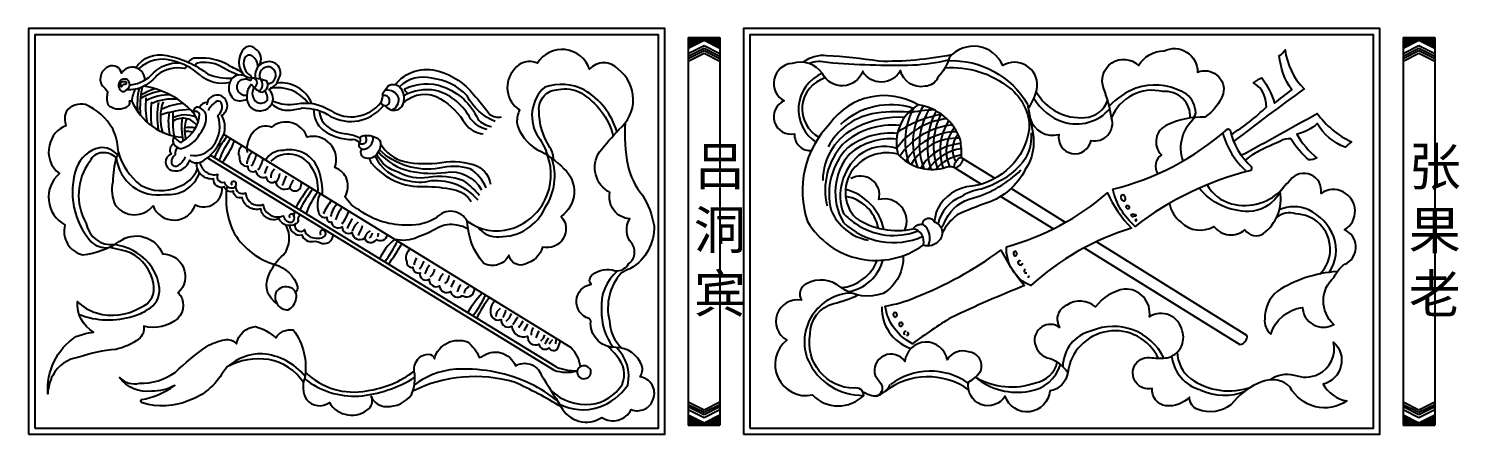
# Model space of a CAD drawing. Extents: x -66030 to 95157, y -13132 to 45879.
# Drawn here: x -7137 to -5990, y 6596 to 6921 of the extents above; entities that cross this region are included whole.
import ezdxf

# ---------------------------------------------------------------- set-up
doc = ezdxf.new("R2010")
doc.units = 0
doc.header["$LTSCALE"] = 100
doc.header["$MEASUREMENT"] = 0
for name, color, linetype in [('3', 11, 'CONTINUOUS'), ('4', 121, 'CONTINUOUS'), ('BH', 21, 'CONTINUOUS'), ('TEXT', 105, 'CONTINUOUS')]:
    doc.layers.add(name, color=color, linetype=linetype)
doc.styles.add('HZ', font='simhei.ttf')

# ---------------------------------------------------------------- blocks, each defined once
blk = doc.blocks.new('A$C3716098C')
at = {"layer": '3'}
for p, q in [((0, 355), (0, 0)), ((0, 355), (29, 355)), ((0, 355), (0, 345.4)), ((29, 355), (29, 0)), ((29, 355), (29, 345.4)), ((0, 345.4), (14.5, 352.7)), ((0, 340.4), (14.5, 347.7)), ((0, 337.9), (14.5, 345.2)), ((0, 335.9), (14.5, 343.1)), ((14.5, 352.7), (29, 345.4)), ((14.5, 347.7), (29, 340.4)), ((14.5, 345.2), (29, 337.9)), ((14.5, 343.1), (29, 335.9)), ((0, 333.4), (14.5, 340.7)), ((0, 340.4), (0, 337.9)), ((0, 335.9), (0, 333.4)), ((14.5, 340.7), (29, 333.4)), ((29, 340.4), (29, 337.9)), ((29, 335.9), (29, 333.4)), ((0, 21.6), (14.5, 14.3)), ((0, 19.1), (14.5, 11.9)), ((0, 17.1), (14.5, 9.8)), ((0, 14.6), (14.5, 7.3)), ((14.5, 14.3), (29, 21.6)), ((14.5, 11.9), (29, 19.1)), ((14.5, 9.8), (29, 17.1)), ((14.5, 7.3), (29, 14.6)), ((29, 19.1), (29, 21.6)), ((29, 14.6), (29, 17.1)), ((0, 9.6), (14.5, 2.3)), ((0, 0), (29, 0)), ((14.5, 2.3), (29, 9.6)), ((29, 0), (29, 9.6))]:
    blk.add_line(p, q, dxfattribs=at)
at = {"layer": 'BH'}
for p, q in [((6.3, 348.6), (0, 354.9)), ((7.1, 348.9), (1, 355)), ((7.8, 349.3), (2.2, 355)), ((8.6, 349.7), (3.3, 355)), ((9.3, 350.1), (4.4, 355)), ((10.1, 350.5), (5.6, 355)), ((10.9, 350.8), (6.7, 355)), ((11.6, 351.2), (7.8, 355)), ((12.4, 351.6), (8.9, 355)), ((13.1, 352), (10.1, 355)), ((13.9, 352.3), (11.2, 355)), ((14.9, 352.5), (12.3, 355)), ((17.1, 351.3), (13.5, 355)), ((19.4, 350.2), (14.6, 355)), ((21.7, 349.1), (15.7, 355)), ((23.9, 347.9), (16.9, 355)), ((26.2, 346.8), (18, 355)), ((28.5, 345.7), (19.1, 355)), ((29, 346.3), (20.3, 355)), ((29, 347.4), (21.4, 355)), ((29, 348.5), (22.5, 355)), ((29, 349.7), (23.7, 355)), ((29, 350.8), (24.8, 355)), ((29, 351.9), (25.9, 355)), ((29, 353), (27, 355)), ((29, 354.2), (28.2, 355)), ((5.6, 348.2), (0, 353.8)), ((4.8, 347.8), (0, 352.6)), ((4.1, 347.4), (0, 351.5)), ((3.3, 347.1), (0, 350.4)), ((2.6, 346.7), (0, 349.2)), ((1.8, 346.3), (0, 348.1)), ((1.1, 345.9), (0, 347)), ((0.3, 345.5), (0, 345.8)), ((8.5, 0), (0, 8.5)), ((7.4, 0), (0, 7.4)), ((6.2, 0), (0, 6.2)), ((5.1, 0), (0, 5.1)), ((4, 0), (0, 4)), ((2.8, 0), (0, 2.8)), ((1.7, 0), (0, 1.7)), ((0.6, 0), (0, 0.6)), ((9.6, 0), (0.1, 9.6)), ((10.8, 0), (2.3, 8.4)), ((11.9, 0), (4.6, 7.3)), ((13, 0), (6.9, 6.2)), ((14.2, 0), (9.1, 5)), ((15.3, 0), (11.4, 3.9)), ((16.4, 0), (13.7, 2.8)), ((17.6, 0), (15, 2.6)), ((18.7, 0), (15.7, 3)), ((19.8, 0), (16.5, 3.3)), ((21, 0), (17.2, 3.7)), ((22.1, 0), (18, 4.1)), ((23.2, 0), (18.7, 4.5)), ((24.3, 0), (19.5, 4.8)), ((25.5, 0), (20.3, 5.2)), ((26.6, 0), (21, 5.6)), ((27.7, 0), (21.8, 6)), ((28.9, 0), (22.5, 6.4)), ((29, 1), (23.3, 6.7)), ((29, 2.1), (24, 7.1)), ((29, 3.3), (24.8, 7.5)), ((29, 4.4), (25.5, 7.9)), ((29, 5.5), (26.3, 8.2)), ((29, 6.7), (27, 8.6)), ((29, 7.8), (27.8, 9)), ((29, 8.9), (28.5, 9.4))]:
    blk.add_line(p, q, dxfattribs=at)

msp = doc.modelspace()

# ---------------------------------------------------------------- linework, layer by layer
at = {"layer": '4'}
for points in [[(-7137.5, 6596.5), (-6627.5, 6596.5), (-6627.5, 6921.5), (-7137.5, 6921.5)], [(-6564.3, 6596.5), (-6054.3, 6596.5), (-6054.3, 6921.5), (-6564.3, 6921.5)], [(-7132.5, 6601.5), (-6632.5, 6601.5), (-6632.5, 6916.5), (-7132.5, 6916.5)], [(-6559.3, 6601.5), (-6059.3, 6601.5), (-6059.3, 6916.5), (-6559.3, 6916.5)]]:
    msp.add_lwpolyline(points, close=True, dxfattribs=at)
for points in [[(-7056.4, 6876.6, 0.384422), (-7055.4, 6876.5, 0.189153), (-7037.3, 6886.1, -0.195927), (-7016.7, 6894.2, -0.195927)], [(-7051.7, 6890.2, -0.312645), (-7026.7, 6900, -0.118496), (-6993.7, 6885, 0.105913), (-6974.2, 6881.7, 0.105913)], [(-6976.2, 6878.4, -0.251778), (-7000.3, 6884.4, 0.13465), (-7021.8, 6895.6, 0.27909), (-7049.3, 6889.2, 0.27909)], [(-6966.7, 6886.7, -0.003667), (-6976.8, 6891.9, 0.155118), (-7001.9, 6897.8, 0.31953), (-7009.3, 6894.5)], [(-6969.2, 6884.2, -0.044344), (-6983.9, 6891.5, 0.164593), (-7002, 6893.9, 0.243748), (-7004.1, 6891.9)], [(-6953.6, 6890.8, 0.210644), (-6958, 6899.4, 0.51979), (-6964.4, 6897.6, 0.373313), (-6959.5, 6883.8, 0.373313)], [(-6511.8, 6893.6, -0.168036), (-6497, 6894.5, 0.02735), (-6428.5, 6892.4, 0.049792), (-6399.9, 6896.5, 0.049792)], [(-6400.2, 6895.8, -0.276917), (-6336.6, 6861, -0.005042), (-6332.5, 6838.2, -0.202), (-6338.7, 6808.1, -0.194514), (-6369, 6781.9, 0.027852), (-6393.1, 6772.2, 0.109469), (-6405, 6757.9)], [(-6173.4, 6836.6, 0.055005), (-6145.1, 6858.8, 0.021138), (-6145.8, 6864.6, 0.219911), (-6155.5, 6878, -0.038515), (-6148.8, 6882.1, -0.0788), (-6138.6, 6861.8, -0.005236), (-6124.8, 6872.4, -0.130724), (-6134.8, 6900, 0.155269), (-6130.2, 6904.5, 0.163443), (-6114.9, 6873.2, 0.007867), (-6171.4, 6831.1)], [(-7010.3, 6891.5, 0.154974), (-7012.2, 6889.5, 0.208411), (-7034.4, 6884.3, -0.106586), (-7045.1, 6875.4, -0.150503), (-7059.1, 6872.5)], [(-6945.8, 6877.4, 0.408876), (-6939.3, 6884.4, 0.355175), (-6944.2, 6890.8, 0.584382), (-6951.8, 6881)], [(-6402.9, 6890.1, -0.191321), (-6350.9, 6873.9, -0.236212), (-6335.2, 6841.3, -0.331101), (-6381.2, 6795.2, 0.264574), (-6408.9, 6776.9, 0.0818), (-6411.3, 6766.6)], [(-6960.2, 6879.9, 0.233263), (-6965.3, 6880.8, 0.455579), (-6970.4, 6872.7, 0.322696), (-6962.7, 6868.1, 0.322696)], [(-6956.8, 6874.3, 0.403615), (-6954.3, 6862.3, 0.325496), (-6945.9, 6864.3, 0.19202), (-6948.2, 6871.5, 0.19202)], [(-6846.3, 6856.2, 0.345983), (-6840.8, 6865.8, 0.355183), (-6851.6, 6872.1)], [(-6665.9, 6839, 0.189578), (-6692, 6872.4, 0.193231), (-6723.6, 6874.7, 0.378367), (-6728.5, 6834.2, -0.082206), (-6721.6, 6820.1)], [(-6203.3, 6850.2, 0.28354), (-6202.5, 6858.3, 0.254091), (-6213, 6871.1, 0.200635), (-6249.7, 6873.7, 0.118739), (-6271.1, 6859.3, 0.118739)], [(-7007.9, 6820.1, 0.302255), (-6989.6, 6827.6, 0.254476), (-6985.7, 6851.9, 0.323695), (-6983, 6862.2, 0.379829), (-6987.5, 6862.8, 0.111366), (-6993.5, 6856)], [(-6942.6, 6860.9, 0.164004), (-6930.4, 6856.1, 0.06098), (-6918.1, 6857.9, -0.153845), (-6895.4, 6851.2, 0.354611), (-6853.6, 6859)], [(-6941.7, 6863.6, 0.150735), (-6922.5, 6861.2, -0.193998), (-6895.3, 6855.8, 0.387512), (-6855, 6862.3)], [(-6851.2, 6859.4, 0.437059), (-6848.4, 6865.6, 0.431066), (-6853.9, 6867.3, 0.431066)], [(-6424.3, 6860.3, 0.392463), (-6495, 6845.3, 0.284144), (-6513.1, 6767, 0.441218), (-6420.3, 6748.1, 0.405393)], [(-6331.5, 6865.7, 0.184034), (-6308.1, 6846.8, 0.297741), (-6270.6, 6857.3)], [(-6909, 6857, 0.235124), (-6901.5, 6840.3, 0.156152), (-6877.7, 6832.6)], [(-6904.3, 6855.7, 0.251182), (-6897.3, 6842.6, 0.15175), (-6882.5, 6837.2, -0.096668), (-6871.8, 6833.9)], [(-6435.1, 6850.4, 0.127731), (-6473.2, 6842.6, 0.292044), (-6500.8, 6799.9)], [(-6431.7, 6854.5, 0.065277), (-6461.3, 6853.1, 0.224659), (-6496.6, 6826.7, 0.224659)], [(-6165.3, 6820, 0.004667), (-6104.4, 6853.6, 0.12644), (-6077, 6830.8, 0.04987), (-6081.9, 6826.5, -0.179238), (-6104.4, 6845.6, -0.147709), (-6120.8, 6836.9, 0.093624), (-6104.7, 6818, -0.169789), (-6111.1, 6816.3, -0.08014), (-6125.4, 6833.1, 0.193401), (-6133.8, 6831.2, 0.025481), (-6151.1, 6823.2, 0.068258), (-6162.2, 6816)], [(-6438.8, 6843.9, 0.215858), (-6484.9, 6828.6, 0.249852), (-6497.3, 6779.5, 0.249852)], [(-6440.9, 6837.4, 0.193063), (-6481, 6825.9, 0.260696), (-6494, 6775.8, 0.25007), (-6464.5, 6752)], [(-6333.8, 6837.9, -0.219109), (-6343, 6811.5, -0.124806), (-6373.5, 6793, 0.112324), (-6389.9, 6786.8, 0.246372), (-6408.4, 6765, 0.246372)], [(-7066, 6820, 0.256941), (-7080.7, 6826.1, 0.246555), (-7099.2, 6809.9, 0.26824), (-7087.3, 6750.6, 0.208549), (-7073.4, 6746.1)], [(-7018.4, 6826.3, 0.193233), (-7020, 6820.4, 0.308358), (-7022.8, 6812.6, 0.343338), (-7017.7, 6811.8, 0.152634), (-7011.8, 6818.9)], [(-6872.1, 6829.7, 0.51643), (-6866.6, 6831.9, 0.108631), (-6867.4, 6835.9, 0.108631)], [(-6441.6, 6833, 0.203219), (-6479.1, 6821.2, 0.326348), (-6484.2, 6766.3, 0.306733), (-6420.6, 6755.1, 0.306733)], [(-6441.5, 6825.4, 0.257062), (-6471.8, 6820, 0.311568), (-6484.3, 6773.3, 0.033343), (-6474.6, 6765.3, 0.248366), (-6424.3, 6759.5, 0.248366)], [(-7000.1, 6814.2, 0.427559), (-6985.8, 6804.7, 0.663112), (-6980.5, 6798.4, 0.390866), (-6973.4, 6794, 0.4145), (-6971.2, 6798.1, 0.408402), (-6974.5, 6798.7, 0.447507), (-6974.5, 6796)], [(-6991.8, 6820), (-6714.9, 6650.7, 0.111568), (-6697.6, 6647.4)], [(-6901.8, 6788.1, 0.078729), (-6904.7, 6807.7, 0.382479), (-6933.2, 6823.9, 0.272658), (-6947.5, 6816.1)], [(-6905.7, 6790.4, 0.184358), (-6910.4, 6810, 0.488088), (-6943.4, 6815.3)], [(-6777.2, 6762.4, 0.263545), (-6760.2, 6754.8, 0.305853), (-6723.1, 6778.6, 0.226801), (-6717.9, 6817.6, 0.226801)], [(-6440.6, 6820.9, 0.276102), (-6474.7, 6810.8, 0.402719), (-6474.1, 6769.7, 0.20186), (-6428.4, 6761)], [(-6406, 6762.1, 0.049513), (-6402, 6768.5, -0.227565), (-6380, 6785.9, 0.129672), (-6342, 6808.3, 0.129672)], [(-6978.4, 6795.3, 0.161142), (-6972.4, 6757.1, 0.178153), (-6940.1, 6732.4, -0.263351), (-6921.9, 6714.7, -0.326651), (-6923.7, 6710.5)], [(-6971.5, 6795.6, 0.630453), (-6963.6, 6790, 0.495849), (-6949.6, 6780.5, 0.487506), (-6933.1, 6771.6, 0.429492), (-6926.2, 6766.4, 0.405374), (-6924.8, 6771.5, 1.211497), (-6928.2, 6769.9)], [(-6094.7, 6726.2, 0.233354), (-6091, 6754.7, 0.188176), (-6111.2, 6776.3, 0.215294), (-6134.8, 6776.2, 0.215294)], [(-6938.5, 6701.4, -0.368147), (-6945.4, 6722.6, -0.134922), (-6932.8, 6740.6, 0.289531), (-6931.1, 6764.1, 0.289531)], [(-6923.7, 6765, 0.832425), (-6916.3, 6760.5, 0.354182), (-6908.8, 6754, 0.156157), (-6902.6, 6754, 0.357941), (-6899.3, 6757.7, 0.499863), (-6902.6, 6759.9, 0.571586), (-6903.1, 6756.3)], [(-6785.2, 6760.7, 0.110502), (-6794.1, 6764.1, 0.177391), (-6809.3, 6761.8, -0.035382), (-6825.7, 6754.3, -0.158425), (-6844, 6752.6)], [(-7097, 6692.5, 0.17156), (-7053.6, 6691.2, 0.087969), (-7042.1, 6696.4, 0.295002), (-7032.6, 6713.5, 0.233821), (-7050.8, 6742, 0.099794), (-7068.7, 6748.5)], [(-6342.4, 6735.3, 0.591551), (-6344.3, 6734.4, 0.544298), (-6342.1, 6732.3, 0.432369), (-6340.6, 6733.6, 0.432369)], [(-6665.3, 6727.4, 0.251667), (-6678.1, 6696.1, 0.179701), (-6668.5, 6666, 0.179701)], [(-6433.7, 6676, 0.68329), (-6432.1, 6677.1, 0.302791), (-6432.9, 6678.3, 0.302791)], [(-6227.4, 6657.7, 0.400262), (-6285.4, 6679.3, 0.34312), (-6308.4, 6650.7, 0.34312)], [(-6711.8, 6620.6, 0.195281), (-6680.3, 6618.2, 0.164185), (-6657.2, 6635.9, 0.267025), (-6666.3, 6666)], [(-6915.9, 6643.1, 0.204343), (-6950.1, 6661, 0.186723), (-6978.2, 6650.6)], [(-6916.3, 6641, 0.180139), (-6872.7, 6627.1, 0.115557), (-6827.8, 6642.2)], [(-6713.5, 6623.3, 0.058134), (-6735.1, 6636.9, 0.120814), (-6792.7, 6648.7, 0.152522), (-6828.2, 6636.2)], [(-6378.4, 6642.2, 0.224005), (-6335.1, 6631.1, 0.291405), (-6310.3, 6652.4, 0.291405)]]:
    msp.add_lwpolyline(points, format="xyb", dxfattribs=at)
for points in [[(-7059.3, 6877.8, -0.320556), (-7060.1, 6876.6, 0.416848), (-7062.7, 6875.2, -0.880128), (-7063.6, 6875.5, 0.03125), (-7063.7, 6877.2, -0.350689), (-7062.3, 6879, -0.204957), (-7059.3, 6878.7, -0.214083)], [(-6259.7, 6783.3, 0.438495), (-6258.2, 6785.7, 0.243491), (-6258.9, 6787.4, 0.582099), (-6261.5, 6787.7, 0.395192)], [(-6255.2, 6777.5, 0.236275), (-6254.9, 6778.7, 0.383458), (-6257, 6779.4, 0.698538), (-6257.5, 6778.1, 0.355821)], [(-6253.1, 6773.2, 0.055147), (-6250.3, 6772.5, -0.817488), (-6250.2, 6771.2, 0.101713), (-6252.6, 6770.7, -0.386961)], [(-6250.4, 6767.7, 1.022944), (-6249.3, 6768.5, 0.520365)], [(-6347.6, 6740.3, 0.528392), (-6345.9, 6739.7, 0.400421), (-6345.3, 6741.5, 0.346045), (-6346.9, 6743.2, 0.501253)], [(-6939.3, 6710, 0.522046), (-6929.4, 6696.2, 0.229526), (-6923, 6705.2, 0.353775), (-6927.2, 6713.9, 0.38897)]]:
    msp.add_lwpolyline(points, format="xyb", close=True, dxfattribs=at)
for centre, radius, start, end in [((-6960.7, 6882), 2.17, 281.9596, 56.2561), ((-6488.7, 6856.7), 31.6, 113.4862, 236.8756), ((-7034.3, 6862.4), 20.5, 149.1442, 177.0679), ((-7005, 6861.8), 45.4, 164.7715, 189.0349), ((-6966.4, 6858.3), 81.8, 168.5088, 184.2792), ((-7021.9, 6821.6), 50.9, 100.2348, 120.7927), ((-7016, 6814.1), 62.6, 108.7941, 120.3666), ((-6958.3, 6878), 4.01, 291.0713, 75.5528), ((-6955.6, 6876.6), 5.77, 297.2318, 48.9675), ((-6938, 6843.6), 30.6, 36.5494, 100.7515), ((-6935.1, 6851.3), 26.7, 22.3358, 97.3115), ((-6984.5, 6859.3), 59.3, 173.5372, 192.6058), ((-7024.9, 6830), 38.4, 88.2629, 119.1964), ((-6963.2, 6853.9), 76.4, 173.2813, 187.7778), ((-7022.2, 6825.7), 39.4, 83.6679, 115.6089), ((-6968.6, 6850.6), 65.8, 169.7191, 189.0772), ((-6993.7, 6850), 38.2, 160.174, 197.6067), ((-7011.4, 6819.8), 41.7, 92.6646, 118.651), ((-6446.4, 6801.6), 58.9, 71.9877, 132.9664), ((-7003.3, 6767.4), 89.5, 93.0836, 108.5936), ((-6984.5, 6846.6), 41, 169.0689, 194.5097), ((-6938.1, 6848.8), 83.9, 175.7553, 189.1872), ((-7012, 6830.6), 21.7, 66.199, 117.26), ((-7013.8, 6835.9), 13.8, 35.9332, 126.2449), ((-6971.3, 6843), 43.7, 170.9017, 194.9858), ((-6986, 6839.8), 26.5, 158.3019, 195.0597), ((-6395.5, 6793.3), 56.2, 95.8342, 144.9133), ((-6386.6, 6754.3), 100.3, 100.8593, 122.5219), ((-6380, 6831.3), 54.8, 150.9139, 198.5825), ((-6407.3, 6734.8), 121.6, 91.8815, 101.9416), ((-6373.6, 6830.5), 54.9, 148.1316, 201.2781), ((-6370.3, 6828.9), 53.1, 146.9379, 201.6066), ((-6353.7, 6826.9), 63.2, 152.9693, 196.6588), ((-6355.8, 6828.1), 56.2, 153.5609, 199.8895), ((-7008.4, 6813.3), 29.1, 80.5563, 98.094), ((-7010.1, 6826.2), 13, 70.6601, 100.817), ((-6392.3, 6788.1), 56.2, 94.5337, 146.3186), ((-6392.8, 6791), 47.9, 90.5986, 149.5764), ((-6363, 6824.2), 43.7, 147.3236, 199.2064), ((-6371.7, 6823.5), 30.1, 141.6422, 204.4238), ((-6377.6, 6824.5), 19.2, 140.1255, 210.3), ((-6119.5, 6854.2), 62.8, 195.1356, 228.6745), ((-6921.2, 6793.2), 67.6, 143.6101, 160.4942), ((-6877.7, 6825.7), 6.94, 35.4054, 89.6915), ((-6870, 6833.5), 8.71, 268.0875, 10.996), ((-6393, 6790.8), 42.9, 87.2186, 149.2075), ((-6387.8, 6789.5), 39.9, 93.323, 149.4478), ((-6384.3, 6787.5), 38.2, 98.1788, 146.0513), ((-7033.8, 6821.8), 33.6, 186.2061, 279.1365), ((-6944.4, 6810.7), 18.4, 139.098, 172.4864), ((-6980.3, 6826.3), 26.1, 325.1954, 347.3894), ((-6972.9, 6821.9), 23.8, 324.3197, 348.9069), ((-6384.6, 6787), 33.6, 98.3523, 139.3862), ((-7025.4, 6815), 26.5, 263.2828, 340.1654), ((-6853.7, 6768.8), 101.6, 155.292, 158.8867), ((-6936, 6802.8), 7.33, 125.5522, 187.4888), ((-6960.4, 6810.5), 24.9, 332.1696, 348.197), ((-6967.8, 6816), 39.1, 329.1669, 341.6105), ((-6906.6, 6787.7), 22.6, 146.1178, 164.4348), ((-6843.9, 6740.2), 84.2, 141.3006, 154.7506), ((-6493.3, 6751.6), 42.5, 12.4057, 75.3839), ((-6855.6, 6752.6), 50, 141.4974, 155.9273), ((-6875.4, 6767.2), 20.3, 137.1892, 169.107), ((-6487.7, 6755.4), 32.1, 11.3027, 80.5169), ((-6879.7, 6770.8), 45.1, 174.1888, 179.1224), ((-6860.7, 6759.2), 32, 142.8602, 163.4071), ((-6933.4, 6797.7), 57.4, 325.5564, 336.8346), ((-6857.4, 6752.9), 26.1, 141.8875, 161.1172), ((-6866, 6756.4), 12.3, 125.9813, 167.9905), ((-6898.3, 6771.3), 29.5, 328.5096, 345.2797), ((-6859, 6751.5), 9.37, 120.1647, 166.8432), ((-6872.4, 6761.4), 11.2, 317.8091, 341.8594), ((-6861.3, 6757.5), 4.36, 325.1667, 1.404), ((-6762.2, 6799.5), 40, 233.8039, 285.8455), ((-6428.6, 6753.6), 13.7, 333.1034, 54.5443), ((-7023.8, 6848.9), 206.6, 326.345, 331.7912), ((-6819.8, 6731.8), 8.72, 139.4086, 176.95), ((-6850.7, 6748.7), 33.1, 323.3905, 336.1776), ((-6485.7, 6744.6), 34.2, 278.4802, 346.3034), ((-6790.8, 6714.1), 31.1, 144.6443, 159.1642), ((-6822, 6730.6), 10.3, 308.7324, 349.9171), ((-6792.7, 6713.4), 17.1, 137.2643, 159.7322), ((-6809.4, 6724.6), 9.21, 306.4215, 354.9106), ((-6338, 6727.2), 1.46, 100.4934, 219.5043), ((-6337.3, 6729.9), 4.11, 242.7655, 273.2028), ((-6335.6, 6722.2), 0.611, 45.9815, 216.8102), ((-6851.5, 6745), 60.9, 330.0537, 335.7998), ((-6780.5, 6706.6), 14.1, 137.5165, 163.7202), ((-6782, 6708.9), 6.35, 114.1976, 173.6943), ((-6849.9, 6745.7), 87.4, 321.5393, 334.371), ((-6476.3, 6670.5), 39.2, 92.3821, 202.1366), ((-6755.7, 6690.9), 7.3, 119.7097, 180.49), ((-6765.5, 6697.1), 10.6, 319.7733, 353.7889), ((-6763.3, 6697.2), 13.4, 310.665, 343.061), ((-7132.4, 6930.6), 455.4, 327.28, 328.212), ((-6442.1, 6692.5), 2.15, 140.3703, 261.877), ((-6443, 6692.3), 1.75, 15.3445, 116.2418), ((-6442.9, 6692.1), 1.75, 286.2871, 24.1201), ((-6765.2, 6698.8), 26.6, 321.0391, 334.8998), ((-6751.5, 6689.4), 14.8, 319.4971, 342.6026), ((-6727.9, 6676.8), 6.85, 133.9921, 186.6647), ((-6713.2, 6669.6), 18, 148.4796, 166.8686), ((-6438.2, 6684.7), 1.5, 93.0503, 237.059), ((-6438.2, 6684.5), 1.36, 231.3553, 335.1008), ((-6438.2, 6684.7), 1.5, 328.7281, 92.7921), ((-6434.4, 6677.6), 1.39, 68.07, 247.8186), ((-6732.4, 6678.5), 9.1, 308.403, 344.9243), ((-6579.1, 6589.8), 164.7, 149.3901, 151.4061), ((-6707.1, 6661.4), 15, 133.8186, 150.9901), ((-6784.7, 6679.4), 70.6, 351.5614, 354.9301), ((-6468.9, 6675.7), 48, 204.4765, 271.2315), ((-6189.6, 6662.7), 31.7, 186.5704, 255.3312), ((-6414.6, 6594), 53.1, 54.9342, 127.0425), ((-6462.7, 6644.5), 18, 284.8976, 333.217), ((-6178.9, 6671.7), 43.9, 244.7493, 292.3358)]:
    msp.add_arc(centre, radius, start, end, dxfattribs=at)
at = {"layer": 'TEXT'}
for points in [[(-6952.9, 6891.7, 0.446626), (-6955.8, 6905.4, 0.419949), (-6964.7, 6905.6, 0.412145), (-6964, 6883.3, 0.338972), (-6974.2, 6881.7, 0.153582), (-6977, 6875.2, 0.25642), (-6972.6, 6864.7, 0.241161), (-6962.5, 6865.1)], [(-6336, 6857.8, 0.126733), (-6328.8, 6875.2, 0.598808), (-6356.5, 6892, 0.551342), (-6399.2, 6898.6, -0.11239), (-6408.7, 6882, -0.285801), (-6418.8, 6875.3, -0.399365), (-6438.6, 6887.9, -0.595369), (-6468.8, 6887.3, -0.664036), (-6501.1, 6885.4, 0.335223), (-6525.3, 6893.6, 0.742934), (-6531.8, 6863.5, 0.902571), (-6523.5, 6837.2, 0.459184), (-6509.4, 6823.8)], [(-6917.2, 6638, 0.212162), (-6944.8, 6656.3, 0.165346), (-6978.2, 6650.6, 0.037867), (-6981.6, 6646.3, -0.179419), (-7009, 6623.5, -0.17775), (-7046.3, 6621.7, -0.566475), (-7047.1, 6624.3, 0.114015), (-7020.4, 6635.5, -0.132182), (-7039, 6631.1, -0.278101), (-7064.5, 6641.9, 0.262313), (-7048.6, 6637.4, 0.159339), (-7020, 6646.1, -0.036268), (-6994.7, 6666.9, -0.07306), (-6980.3, 6672.3, -0.236673), (-6970.7, 6669, -0.343864), (-6955.6, 6682.8, -0.127369), (-6939.4, 6673.8, -0.296282), (-6925.3, 6680.1, -0.204424), (-6916.1, 6641.7, 0.236295), (-6914.6, 6624.3, 0.404898), (-6896.4, 6622, 0.475682), (-6864.4, 6617.3, 0.317086), (-6862.8, 6627.1, 0.31585), (-6850.6, 6618.7, 0.243271), (-6830.6, 6628.2, 0.147577), (-6828.3, 6646.7, -0.243289), (-6824.4, 6657.8, -0.186344), (-6816.8, 6660.7, -0.321776), (-6812.2, 6657, -0.441026), (-6785.6, 6670.5, -0.131849), (-6776.3, 6658.1, -0.11748), (-6774.2, 6658.5, -0.509944), (-6747.2, 6651.3, -0.47774), (-6726.5, 6644.1, -0.004341), (-6710.7, 6618.7, 0.449382), (-6677.9, 6610, 0.445943), (-6654.4, 6616.4, 0.443327), (-6636.7, 6624.7, 0.483905), (-6647.3, 6642.6, 0.236291), (-6645.9, 6651.5, 0.320694), (-6666.7, 6666, -0.414156), (-6687.1, 6685.2, 0.414615), (-6688.3, 6689.2, -0.793231), (-6686.5, 6716.7, -0.467203), (-6685.2, 6724.4, -0.258905), (-6667.3, 6727.5, 0.307263), (-6656.5, 6733.1, 0.429538), (-6654, 6749.4, -0.328835), (-6655.5, 6769.1, -0.457907), (-6671.4, 6790.1, -0.437639), (-6679.9, 6822.7, -0.010116), (-6664.3, 6840.7, 0.488645), (-6664.8, 6889, 0.441026), (-6687.9, 6889, 0.639317), (-6729.6, 6893.7, 0.368085), (-6748.1, 6888.8, 0.466773), (-6743.9, 6856.3, 0.084826), (-6746.2, 6846.4, 0.214033), (-6729.4, 6824.5, -0.085261), (-6708.3, 6809.2, -0.48637), (-6710.6, 6771.1, -0.745032), (-6725.4, 6746.5, -0.255978), (-6739.3, 6732.9, -0.486777), (-6752.4, 6739.9, -0.416344), (-6772.5, 6733.3, -0.171159), (-6785.8, 6767.2, 0.520742), (-6810.6, 6770, -0.156806), (-6833.1, 6764.1, -0.167577), (-6872.2, 6776, -0.144376), (-6883.9, 6787.1, 0.482649), (-6891.9, 6810.2, 0.608189), (-6914.2, 6834.5, 0.520797), (-6942.7, 6842.6, 0.305284), (-6956.7, 6839.3, 0.226745), (-6962.4, 6822.2)], [(-6958.8, 6877, 0.385818), (-6959.3, 6858.2, 0.457128), (-6942.5, 6861.1, 0.31214), (-6944.2, 6871.9, -0.654638), (-6943.7, 6873.6, 0.241409), (-6936.9, 6881.4, 0.686166), (-6947.2, 6894.7, 0.399937), (-6955.8, 6882.9)], [(-6397.5, 6900.4, -0.053964), (-6455.8, 6895.3, 0.025766), (-6497.8, 6899.8, 0.190349), (-6516.4, 6894.6, 0.190349)], [(-6334.5, 6849.6, 0.408331), (-6311.5, 6836.7, 0.995064), (-6285.7, 6831.9, 0.572362), (-6269.2, 6849.9, 0.049995), (-6275.5, 6873.3, -0.811331), (-6247.6, 6892, -0.264826), (-6227.2, 6903.6, -0.555797), (-6200.3, 6886.7, -0.601502), (-6179.7, 6869.3, -0.149245), (-6194.4, 6850.5, 0.126082), (-6224.3, 6844.3, 0.546463), (-6229.3, 6820.4, 0.418719), (-6232.1, 6805.2, 0.418719)], [(-7044.2, 6880.3, 0.756266), (-7063.1, 6885.7, 0.492787), (-7073.3, 6891.1, 0.444734), (-7078.8, 6876, -0.097176), (-7074.1, 6870.7, 0.137954), (-7074, 6860.7, 0.31986), (-7059.9, 6858.4, 0.453224), (-7056.6, 6863.6, -0.207346), (-7054.7, 6863.4, 0.278974), (-7014.2, 6834.4, 0.278974)], [(-6958.8, 6877, 0.220645), (-6950.3, 6870.6, 0.512606), (-6946.5, 6879.4, 0.065678), (-6957.3, 6881.9, -0.148035), (-6964, 6883.3)], [(-6843.6, 6876.4, -0.318297), (-6808.6, 6887.3, -0.157425), (-6780.8, 6868.8, -0.021013), (-6767.7, 6852.7, 0.199844), (-6758.5, 6850.7, 0.199844)], [(-6763.5, 6847, -0.168793), (-6786, 6867.6, 0.183062), (-6814.3, 6881.7, 0.268719), (-6840.2, 6874.9, 0.268719)], [(-7056.4, 6876.6, 0.010629), (-7056.6, 6877.3, -0.09919), (-7056.5, 6877.6, 0.135865), (-7056.8, 6878.7, 0.549464), (-7064.3, 6879.4, 0.407115), (-7063.2, 6871.6, 0.367938), (-7059.7, 6871.7, -0.267697), (-7059.1, 6872.5)], [(-7001.5, 6847, 0.056293), (-7005.8, 6854.4, 0.170822), (-7045.1, 6875.4, 0.170822)], [(-6853.6, 6859, -0.595302), (-6851.2, 6859.4, 0.359307), (-6840.6, 6856.9, 0.311683), (-6836.8, 6868.1, 0.345347), (-6843.6, 6876.4, 0.190328), (-6849.8, 6875.2, -0.081968), (-6853.8, 6869.3, -0.096733), (-6855, 6862.3, 0.21734), (-6852.3, 6859.9, 0.21734)], [(-6769.8, 6840.6, -0.209819), (-6784.4, 6851.3, 0.202875), (-6811.3, 6871.9, 0.170364), (-6836.7, 6867.7, 0.170364)], [(-6834.1, 6869, 0.289628), (-6834.7, 6870.9, -0.2656), (-6836, 6873.3, -0.203279), (-6805.1, 6874.9, -0.202006), (-6777.4, 6849.2, 0.192013), (-6766.5, 6843.1, 0.192013)], [(-6716.7, 6816.7, 0.167801), (-6719.6, 6826.2, -0.138451), (-6728.3, 6855.9, -0.429241), (-6712.8, 6872.6, -0.17759), (-6694.8, 6870, -0.200141), (-6668.9, 6835.6)], [(-6206.4, 6849.8, 0.478071), (-6228.2, 6871, 0.379731), (-6269.2, 6849.9)], [(-7067.2, 6818.2, 0.273617), (-7065.8, 6824.4, 0.109534), (-7070, 6841.1, 0.157941), (-7092, 6860.7, 0.284397), (-7107.2, 6855.4, 0.179581), (-7107.6, 6843.7, 0.254107), (-7120.7, 6828.2, 0.316627), (-7112.8, 6805.5, 0.520287), (-7108.4, 6764.2, 0.42956), (-7093.9, 6740.2, 0.114196), (-7064.8, 6750.9, -0.491837), (-7030.1, 6741.1, -0.67529), (-7017.5, 6709.9, -0.398083), (-7017.8, 6689.4, -0.248507), (-7045.2, 6683.1, -0.284622), (-7049.3, 6672.8, -0.10351), (-7067.6, 6664.5, 0.062102), (-7097.2, 6658.2, 0.247342), (-7118.2, 6643.6, 0.107797), (-7122.1, 6629, -0.268883), (-7099.6, 6674.8, -0.058194), (-7085.5, 6678.4, -0.283345), (-7098.4, 6702.8, 0.112103), (-7083.1, 6693.7, 0.210167), (-7047.9, 6698, 0.391818), (-7037.5, 6717.7, 0.228656), (-7055.3, 6741.6, 0.058054), (-7073.4, 6746.1, 0.058054)], [(-7021.1, 6829.2, 0.448581), (-7023.3, 6820.9, 0.734536), (-7022.5, 6807.9, 0.397803), (-7008.3, 6816, 0.35045), (-6997.8, 6815.4, 0.152875), (-6983, 6832.9, 0.295642), (-6982.8, 6852.1, 0.714232), (-6985.1, 6868.2, 0.446772), (-6994.6, 6860.3)], [(-6836.9, 6861.9, -0.351381), (-6807.2, 6865.3, -0.119067), (-6787.3, 6845.2, 0.219725), (-6773, 6837.2, 0.219725)], [(-6362.7, 6801.4), (-6389.5, 6818.1, 0.035323), (-6390.4, 6832.2, 0.284313), (-6424.3, 6860.3, 0.334871), (-6440.6, 6820.9, 0.276407), (-6404.3, 6809.8, -0.199084), (-6395.8, 6810.5), (-6373.7, 6796.8)], [(-6329.6, 6870.9, 0.29895), (-6290.6, 6850.3, 0.307875), (-6272.4, 6864, 0.307875)], [(-7020.9, 6835.4, 0.344944), (-7020, 6827.7, 0.250135), (-7014.8, 6825.5, 0.204645), (-7000.2, 6837.1, 0.214829), (-6995.3, 6853.1, 0.168817), (-7000.6, 6858.2, 0.321112), (-7004.3, 6857.7, 0.053932), (-7005.8, 6854.4)], [(-7021.1, 6835.1, 0.12669), (-7016.2, 6830.6, 0.395697), (-7013.8, 6831.6, 0.256795), (-7000.5, 6853, 0.545754), (-7005.7, 6854.2)], [(-6211.9, 6815.5, -0.308824), (-6202.3, 6850.3)], [(-6659.1, 6846.1, 0.068247), (-6657.1, 6812, 0.115525), (-6645.4, 6788, -0.095955), (-6636, 6763.6, -0.273815), (-6654.9, 6729.2, 0.06529), (-6662.5, 6725.7, 0.241961), (-6671.9, 6687.6, 0.198315), (-6661.9, 6665.5)], [(-6695.1, 6650.7, 0.18203), (-6702.9, 6666.1), (-6981.1, 6836.7)], [(-6966.1, 6827.5, 0.388054), (-6968.3, 6818.4, 0.521315), (-6961.8, 6811.4, 0.654111), (-6955.2, 6807.6, 0.544649), (-6947, 6802.8, 0.599724), (-6939.7, 6798.9, 0.492751), (-6928.3, 6793.8, 0.566095), (-6919.6, 6794, 0.116745), (-6918.8, 6798.5, 0.116745)], [(-6855.3, 6829.1, 0.207674), (-6836.2, 6815, 0.089172), (-6806.5, 6814.3, -0.140371), (-6777.7, 6811.3, -0.253953), (-6767.3, 6796.8)], [(-7067.2, 6818.2, 0.196391), (-7078.2, 6822.1, 0.283378), (-7088.5, 6815.1, 0.299875), (-7091.3, 6765.5, 0.398337), (-7068.7, 6748.5, 0.398337)], [(-7067.2, 6818.2, 0.06111), (-7070, 6798.8, 0.171397), (-7067.8, 6779.7, 0.475499), (-7037.7, 6779.4, 0.690968), (-7003.8, 6780.3, 0.58142), (-6982.4, 6794.2, 0.58142)], [(-7065.5, 6822.3, 0.164849), (-7047.8, 6796.2, 0.244797), (-7017.6, 6794.7, 0.2236), (-7002.1, 6809.2)], [(-6919.7, 6772.4, 0.047145), (-6921.7, 6768.9, -0.46799), (-6923.7, 6765, -0.4622), (-6936.7, 6769.2, -0.483141), (-6951.4, 6777.1, -0.441463), (-6966.2, 6786.1, -0.496926), (-6973.3, 6791.3, -0.467997), (-6980.5, 6794.7, -0.563378), (-6989.2, 6801.1, -0.476506), (-7002.6, 6813.8)], [(-6994.2, 6818), (-6716.2, 6647.9, 0.14734), (-6697.7, 6647.2)], [(-6864.1, 6817.4, 0.139072), (-6862.6, 6813.7, 0.235418), (-6820, 6795, -0.045958), (-6797, 6792.7, -0.19039), (-6782.6, 6783.1)], [(-6859.9, 6819.5, 0.235119), (-6835, 6800.1, 0.128689), (-6814.4, 6799.7, -0.245699), (-6777.4, 6784.2)], [(-6776, 6787.8, 0.059209), (-6788.5, 6799.6, 0.123026), (-6817.1, 6802.3, -0.177453), (-6841.3, 6806.6, -0.218844), (-6858.4, 6820.9)], [(-6857.1, 6822.7, 0.163675), (-6831.5, 6807.3, 0.085989), (-6803.3, 6806.3, -0.319429), (-6774.3, 6792.3)], [(-6770.7, 6793.9, 0.164308), (-6783.6, 6809.2, 0.134787), (-6808.4, 6809.6, -0.236103), (-6856.3, 6824.5)], [(-6435, 6760, 0.626955), (-6455.9, 6784.5, 0.670176), (-6478.2, 6801.3)], [(-6088.5, 6726.8, 0.12993), (-6136.5, 6711, 0.229496), (-6146.4, 6688.9, 0.268004), (-6141.6, 6676.8, -0.284781), (-6116.3, 6698.2, 0.556087), (-6091.1, 6684.5, -0.447497), (-6090.7, 6722.5, -0.185313), (-6080.4, 6733.7, 0.610624), (-6082.5, 6760.2, 1.032223), (-6101.3, 6789.5, 0.775396), (-6126, 6800.1, 0.063388), (-6136.6, 6787, -0.235073), (-6159.2, 6775, -0.225149), (-6199, 6793.7, -0.225149)], [(-6222.8, 6781.5, 0.200688), (-6213.5, 6766.4, 0.342187), (-6187.2, 6763, 0.427091), (-6162.3, 6760.3, 0.416595), (-6147.4, 6757.4, 0.279589), (-6134.1, 6790.9)], [(-6192.6, 6796.4, 0.20927), (-6173.1, 6781.2, 0.289886), (-6131.7, 6793.9, 0.289886)], [(-6903.9, 6789.3, 0.187485), (-6905.1, 6774.4, 0.467018), (-6898.3, 6770.5, 0.604308), (-6894.9, 6766.6, 0.518185), (-6886.1, 6762.6, 0.609682), (-6878.3, 6758.2, 0.584925), (-6868.2, 6753.7, 0.636711), (-6858.7, 6752.6, 0.537573), (-6849.8, 6756.2)], [(-6102.4, 6724.9, 0.226595), (-6094.1, 6745.6, 0.403476), (-6121.6, 6773, 0.259275), (-6137, 6770.1, 0.259275)], [(-6928.4, 6763.7, 0.423901), (-6918.4, 6756.2, 0.377417), (-6909.6, 6751, -0.172813), (-6903.9, 6750.1, 0.560578), (-6893.4, 6756.3, 0.560578)], [(-6291.3, 6745.8), (-6166.3, 6668.4, 0.414018), (-6160.7, 6675.7), (-6281.3, 6750.8)], [(-6831.5, 6744.9, 0.347915), (-6834.4, 6734.5, 0.522661), (-6829.4, 6730.4, 0.527719), (-6823.7, 6725.9, 0.68314), (-6816.4, 6720.9, 0.588645), (-6808, 6715.4, 0.582024), (-6799.2, 6711, 0.540094), (-6790.1, 6707.4, -0.158286), (-6787.2, 6706.6, 0.468281), (-6780, 6713.4, 0.468281)], [(-6436.5, 6740, -0.284841), (-6452.3, 6709.4, -0.244904), (-6486.1, 6714, 0.320739), (-6513.9, 6717, 0.458926), (-6517.8, 6703.9, 0.850374), (-6529.6, 6671.9, 0.788899), (-6509.1, 6628, 0.419656), (-6467.9, 6627.7, 0.486284), (-6475.6, 6633.4, -0.465729), (-6510.9, 6676.6, -0.347674), (-6492, 6701.3, 0.057469), (-6472.6, 6708.1)], [(-6142.1, 6640.2, -0.218786), (-6122.9, 6644, 0.199804), (-6103.5, 6644.6, 0.336103), (-6091.2, 6670.4, -0.593533), (-6099.5, 6636.7, 0.229841), (-6080.6, 6623.2, -0.447171), (-6126.1, 6634.3, 0.300508), (-6148.3, 6638.8, 0.138124), (-6173.6, 6620.1, -0.257789), (-6199.9, 6616.3, -0.335084), (-6206.7, 6626.3, -0.227123), (-6225.8, 6619.3, -0.382545), (-6236.8, 6633.3, -1.25437), (-6236.9, 6657.8, 0.039243), (-6224.6, 6657.8, 0.442001), (-6212.6, 6679.5, 0.523656), (-6238.9, 6690.6, 0.472261), (-6259, 6712.9, 0.188431), (-6282.1, 6698.7, 0.326998), (-6305.1, 6700, 0.468921), (-6310.9, 6682.1, 0.695521), (-6330.7, 6669.2, 0.311477), (-6318.6, 6657.3, -0.158046), (-6304.4, 6645.9, -0.330226), (-6318.7, 6631.3, -0.819078), (-6354.5, 6627.1, -0.836483), (-6383.9, 6638.5, 0.147026), (-6374.2, 6647.3, 0.500374), (-6383.9, 6662.5, 0.356959), (-6401.1, 6656.2, 0.882252), (-6434.9, 6654.8, 0.857364), (-6458.9, 6643.6, -0.03611), (-6453.7, 6636.2, -0.456113), (-6458, 6627.1, -0.216498), (-6470.4, 6632.4)], [(-6763.5, 6703.3, 0.273667), (-6767.1, 6693.7, 0.511244), (-6758.6, 6688.5, 0.632802), (-6750.2, 6683.2, 0.495142), (-6737.5, 6675.1, 0.551713), (-6728.4, 6668.6, 0.585782), (-6720.1, 6665.9, 0.598075), (-6713.4, 6665.2, 0.050699), (-6711.3, 6671.2)], [(-6718.5, 6631.4, 0.218846), (-6686.4, 6620.6, 0.222645), (-6661.7, 6636.2, 0.298414), (-6665.9, 6659.2, 0.019219), (-6672.8, 6666.8)], [(-6378.4, 6642.2, 0.220707), (-6330.2, 6637.8, 0.301993), (-6312.8, 6654.3, 0.301993)], [(-6216.6, 6662.3, 0.219263), (-6206.1, 6641.2, 0.248836), (-6157, 6634.6, 0.248836)], [(-6915.5, 6646.3, 0.250539), (-6866.3, 6631.4, 0.129995), (-6828.3, 6647.1, 0.129995)], [(-6710.6, 6618.5, 0.034812), (-6748, 6638.2, 0.188418), (-6829.5, 6631.1, 0.188418)]]:
    msp.add_lwpolyline(points, format="xyb", dxfattribs=at)
for points in [[(-6174.3, 6840.2, 0.15689), (-6157, 6810.8, -0.146906), (-6157.7, 6807.8, 0.103551), (-6250.4, 6763.1, -0.15911), (-6268.3, 6792.9, 0.122159), (-6176.4, 6841, -0.448106)], [(-6868.4, 6835.8, -0.124882), (-6859.8, 6834.6, -0.389085), (-6855.3, 6828.3, -0.247996), (-6862.1, 6817.9, -0.227785), (-6868.9, 6818.3, -0.433934), (-6870.3, 6824.8, -0.429757), (-6872.1, 6829.7, 0.27325), (-6871.8, 6833.9, -0.253476)], [(-6353.6, 6746.8, 0.112181), (-6272.5, 6789.9, 0.088814), (-6253.3, 6761.7, 0.110202), (-6334.1, 6715.6, -0.311451)], [(-6420.3, 6748.1, 0.463732), (-6428.4, 6761, -0.329262), (-6420.7, 6764.6, -0.841244), (-6411.3, 6766.6, -0.552015), (-6407.5, 6751.7, -0.323098)], [(-6450.8, 6699.1, 0.052072), (-6427.1, 6706, 0.066097), (-6358, 6744.1, 0.055968), (-6339.1, 6715.6, 0.015891), (-6397.6, 6690.1, 0.024498), (-6428.9, 6669.1, -0.244343)], [(-6697.7, 6647.2, 0.486671), (-6691.3, 6641.1, 0.449023), (-6686.8, 6647.8, 0.246164), (-6691.1, 6651.3, 0.418884)]]:
    msp.add_lwpolyline(points, format="xyb", close=True, dxfattribs=at)
for points in [[(-6306.2, 6766.3), (-6349.8, 6793.4)], [(-6358, 6787.1), (-6315.9, 6761.1)]]:
    msp.add_lwpolyline(points, dxfattribs=at)
for centre, radius, start, end in [((-7061.8, 6877.2), 5.45, 299.8756, 353.1909), ((-6491.4, 6857.2), 25.9, 106.8579, 242.181), ((-6994.9, 6856.2), 6.02, 84.4776, 160.8326), ((-6934.1, 6796.5), 58.6, 138.9026, 158.3782), ((-7042.3, 6859.7), 75.4, 322.852, 337.9444), ((-6763.9, 6804.4), 45.2, 286.277, 20.2868), ((-6385.7, 6809.2), 10.2, 111.8429, 172.3742), ((-6401.1, 6821.7), 13.9, 299.3581, 340.8716), ((-6835.4, 6731.8), 99.3, 140.8203, 152.2206), ((-6843.5, 6745.4), 76.9, 144.0491, 158.8005), ((-6817.8, 6720.1), 41.8, 128.8904, 156.2365), ((-6951.4, 6810.8), 128.7, 322.6544, 331.4031), ((-6489.7, 6748.8), 35.1, 276.1923, 338.9849), ((-6707.1, 6648.3), 90.7, 137.4344, 149.8492), ((-6711.1, 6659.5), 73.5, 140.7451, 156.0234), ((-6419.6, 6697.5), 33.9, 178.2288, 250.3971), ((-6266.4, 6641.1), 38.3, 25.4503, 172.804), ((-6416.5, 6586.4), 56.2, 54.4902, 128.2433)]:
    msp.add_arc(centre, radius, start, end, dxfattribs=at)

# ---------------------------------------------------------------- block references
at = {"layer": '4', "xscale": 0.875, "yscale": 0.875, "zscale": 0.875}
for p in [(-6608.7, 6603.7), (-6035.5, 6603.7)]:
    msp.add_blockref('A$C3716098C', p, dxfattribs=at)

# ---------------------------------------------------------------- texts
at = {"layer": 'TEXT', "char_height": 30.6, "attachment_point": 4, "style": 'HZ'}
for s, insert in [('吕\\P洞\\P宾', (-6604.2, 6758.7)), ('张\\P果\\P老', (-6031, 6758.7))]:
    msp.add_mtext(s, dxfattribs=dict(at, insert=insert))

doc.saveas('drawing.dxf')
